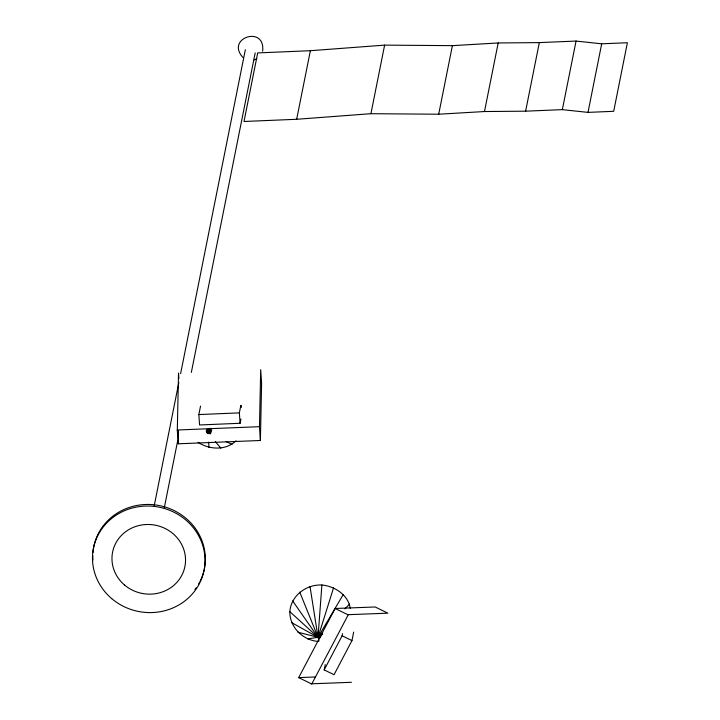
<?xml version="1.0" encoding="UTF-8"?>
<svg xmlns="http://www.w3.org/2000/svg" width="720" height="720" viewBox="0 0 720 720"><rect width="100%" height="100%" fill="white"/><g stroke="black" fill="none" stroke-linecap="round" stroke-linejoin="round"><path stroke-width="1.08" d="M177.309 430.416L178.515 372.996L178.902 378.576M259.479 427.104L260.685 369.693L261.603 383.067L260.397 440.487L178.227 443.799L178.506 430.551M210.681 433.728L208.458 433.521L208.692 429.048M350.271 608.463C348.345 594.963 334.746 586.242 321.894 584.991L318.015 637.308L319.041 640.836M154.188 505.89L178.848 382.473M180.612 373.653L245.349 49.689M164.25 507.987L177.678 440.766M191.331 372.447L255.186 52.884M262.629 51.183C265.689 24.777 224.838 37.971 243.063 57.591M240.939 419.04L240.093 423.27L199.575 424.971L198.846 414.567L200.538 406.107M296.667 119.277L310.374 50.706L384.624 45.126L452.394 45.648L498.186 42.966L539.325 42.606L576.054 41.067L601.695 43.812L627.39 42.732L613.692 111.303L587.997 112.383L562.347 109.638L525.618 111.177L484.488 111.537L438.696 114.219L370.926 113.697L296.667 119.277L244.008 121.482L257.706 52.911L310.374 50.706M240.093 423.27L239.364 412.875L240.84 405.468M370.926 113.697L384.624 45.126M353.655 632.124L351.963 640.584L334.053 674.703L324.189 669.906L325.242 664.614M438.696 114.219L452.394 45.648M324.189 669.906L342.099 635.787L342.522 633.672M484.488 111.537L498.186 42.966M525.618 111.177L539.325 42.606M562.347 109.638L576.054 41.067M587.997 112.383L601.695 43.812M318.24 641.466C302.931 640.251 289.638 627.336 289.818 611.658C291.033 595.575 306.306 584.316 321.894 584.991M333.576 587.799L318.015 637.308L307.62 638.91M206.469 432.558L208.458 433.521L210.159 428.283M335.124 608.49L348.201 614.88L311.76 684L298.683 677.61L335.124 608.49L375.183 606.978L387.864 613.179L347.814 614.691M343.278 594.504L318.015 637.308L297.909 632.214M206.136 431.172L208.458 433.521L211.455 428.895M322.632 632.448L318.015 637.308L291.663 622.638M344.925 608.931L349.533 604.071M206.397 429.615L208.458 433.521L211.788 430.506M198.027 442.287C209.241 449.757 225.954 450.711 235.98 440.811M322.65 634.221L318.015 637.308L289.818 611.658M207.531 429.219L208.458 433.521L211.428 432.009M254.187 59.904L256.833 58.725M321.066 636.156L318.015 637.308L292.653 600.93M208.458 433.521L210.645 433.08M320.247 637.056L318.015 637.308L299.754 592.101M198.846 414.567L239.364 412.875M298.683 677.61L315.378 676.98M311.373 683.811L351.423 682.299M320.211 637.794L318.015 637.308L310.014 586.503M226.134 441.621L232.029 444.321M342.099 635.787L351.963 640.584M215.343 441.63L220.851 448.119M241.128 405.45L241.272 407.529M260.397 440.487L259.443 426.69L177.282 430.002L178.227 443.799M208.737 442.062L208.908 447.408M204.039 570.276A56.385 53.154 11.3 0 1 200.052 581.364M199.566 582.309A56.385 53.154 11.3 0 1 198.54 584.181M196.209 587.826A56.385 53.154 11.3 0 1 194.931 589.581M92.925 560.088A56.385 53.154 11.3 0 1 92.808 555.813M92.952 552.582A56.385 53.154 11.3 0 1 156.618 505.107A56.385 53.154 11.3 0 1 204.273 569.241M124.533 585.009A36.864 34.749 11.3 0 0 184.842 566.829A36.864 34.749 11.3 0 0 136.881 526.095A36.864 34.749 11.3 0 0 124.533 585.009M111.717 598.617A56.385 53.154 11.3 0 0 203.958 570.816A56.385 53.154 11.3 0 0 130.59 508.5A56.385 53.154 11.3 0 0 111.717 598.617"/></g></svg>
